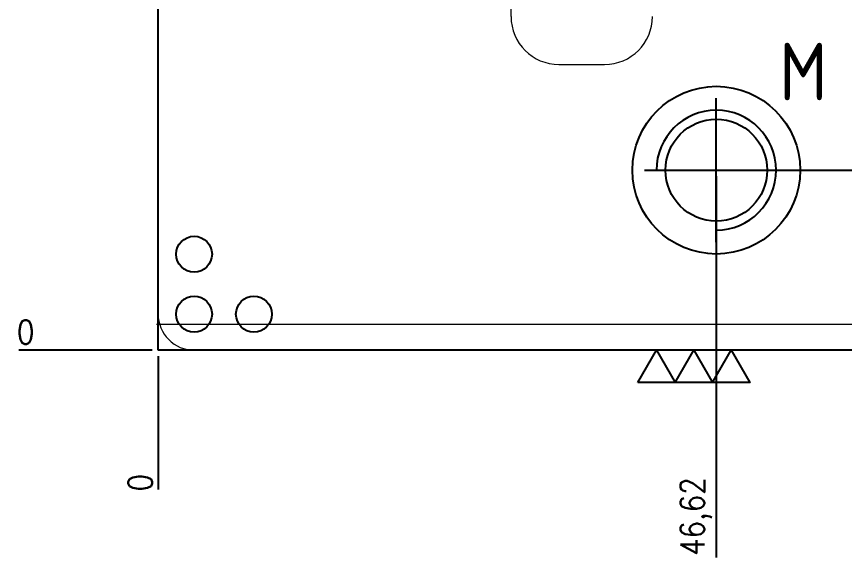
# Model space of a CAD drawing. Header units: millimetres. Extents: x 117382 to 126876, y -1151 to 1280.
# Drawn here: x 126471.2 to 126540.4, y 797.1 to 842.2 of the extents above; entities that cross this region are included whole.
import ezdxf
from ezdxf.enums import TextEntityAlignment as Align

# ---------------------------------------------------------------- set-up
doc = ezdxf.new("R2010")
doc.units = ezdxf.units.MM
doc.linetypes.add('CENTER', pattern=[0])
doc.linetypes.add('HIDDEN', pattern=[0])
for name, color, linetype in [('DIE_P', 2, 'Continuous'), ('DIM', 4, 'Continuous'), ('PRESS', 3, 'Continuous'), ('TEXT', 4, 'Continuous')]:
    doc.layers.add(name, color=color, linetype=linetype)
doc.styles.add('gbenor', font='gbenor.shx', dxfattribs={"bigfont": 'gbcbig.shx'})
doc.styles.get("Standard").update_dxf_attribs({"font": 'txt.shx', "width": 0.85, "bigfont": 'ctxt.shx'})
doc.dimstyles.new('T-2-WX', dxfattribs={"dimtxt": 2, "dimasz": 2, "dimexe": 0.5, "dimexo": 0.5, "dimgap": 0.5, "dimtad": 1, "dimtxsty": 'Standard', "dimblk": 'OPEN30', "dimcen": 0, "dimazin": 3, "dimtfac": 1, "dimtmove": 0, "dimatfit": 3, "dimldrblk": 'OPEN30', "dimlwd": -1, "dimlwe": -1})

# ---------------------------------------------------------------- blocks, each defined once
blk = doc.blocks.new('*u7590')
at = {"layer": 'DIE_P', "color": 2, "linetype": 'Continuous', "lineweight": 13}
for p, q in [((-15.256, -28.23), (-15.256, -20.844)), ((-11.256, -32.23), (-7.45, -32.23))]:
    blk.add_line(p, q, dxfattribs=at)
for centre, start, end in [((-11.256, -28.23), 180, 270), ((-7.45, -28.23), 270, 0)]:
    blk.add_arc(centre, 4, start, end, dxfattribs=at)
blk = doc.blocks.new('*D7666')
at = {"layer": 'Defpoints', "color": 0}
for p in [(126483.035, 814.369), (126572.535, 814.369), (126582.535, 814.369)]:
    blk.add_point(p, dxfattribs=at)
at = {"layer": 'DIM', "color": 0}
blk.add_line((126573.035, 814.369), (126584.169, 814.369), dxfattribs=at)
at = {"layer": 'DIM', "color": 0, "insert": (126583.602, 815.869), "char_height": 2, "attachment_point": 5}
blk.add_mtext('0', dxfattribs=at)
blk = doc.blocks.new('_Open30')
blk = doc.blocks.new('*D7667')
at = {"layer": 'Defpoints', "color": 0}
for p in [(126529.65, 829.389), (126582.535, 829.389), (126483.035, 814.369)]:
    blk.add_point(p, dxfattribs=at)
at = {"layer": 'DIM', "color": 0}
blk.add_line((126530.15, 829.389), (126589.592, 829.389), dxfattribs=at)
at = {"layer": 'DIM', "color": 0, "insert": (126586.314, 831.08), "char_height": 2, "attachment_point": 5}
blk.add_mtext('15,02', dxfattribs=at)
blk = doc.blocks.new('*D7668')
at = {"layer": 'Defpoints', "color": 0}
for p in [(126529.65, 861.389), (126582.535, 861.389), (126483.035, 814.369)]:
    blk.add_point(p, dxfattribs=at)
at = {"layer": 'DIM', "color": 0}
blk.add_line((126530.15, 861.389), (126589.835, 861.389), dxfattribs=at)
at = {"layer": 'DIM', "color": 0, "insert": (126586.435, 863.08), "char_height": 2, "attachment_point": 5}
blk.add_mtext('47,02', dxfattribs=at)
blk = doc.blocks.new('*D7669')
at = {"layer": 'Defpoints', "color": 0}
for p in [(126572.535, 891.369), (126582.535, 891.369), (126483.035, 814.369)]:
    blk.add_point(p, dxfattribs=at)
at = {"layer": 'DIM', "color": 0}
blk.add_line((126573.035, 891.369), (126585.788, 891.369), dxfattribs=at)
at = {"layer": 'DIM', "color": 0, "insert": (126584.411, 892.869), "char_height": 2, "attachment_point": 5}
blk.add_mtext('77', dxfattribs=at)
blk = doc.blocks.new('*D7670')
at = {"layer": 'Defpoints', "color": 0}
for p in [(126473.035, 814.369), (126483.035, 814.369), (126483.035, 814.369)]:
    blk.add_point(p, dxfattribs=at)
at = {"layer": 'DIM', "color": 0}
blk.add_line((126482.535, 814.369), (126471.402, 814.369), dxfattribs=at)
at = {"layer": 'DIM', "color": 0, "insert": (126471.969, 815.869), "char_height": 2, "attachment_point": 5}
blk.add_mtext('0', dxfattribs=at)
blk = doc.blocks.new('*D7671')
at = {"layer": 'Defpoints', "color": 0}
for p in [(126483.035, 814.369), (126572.535, 814.369), (126572.535, 804.369)]:
    blk.add_point(p, dxfattribs=at)
at = {"layer": 'DIM', "color": 0}
blk.add_line((126572.535, 813.869), (126572.535, 798.689), dxfattribs=at)
at = {"layer": 'DIM', "color": 0, "insert": (126570.845, 801.279), "char_height": 2, "attachment_point": 5, "rotation": 90}
blk.add_mtext('89,5', dxfattribs=at)
blk = doc.blocks.new('*D7672')
at = {"layer": 'Defpoints', "color": 0}
for p in [(126529.65, 829.389), (126483.035, 814.369), (126529.65, 804.369)]:
    blk.add_point(p, dxfattribs=at)
at = {"layer": 'DIM', "color": 0}
for p, q in [((126529.65, 828.889), (126529.65, 812.369)), ((126529.65, 812.369), (126529.65, 808.369)), ((126529.65, 808.369), (126529.65, 797.069))]:
    blk.add_line(p, q, dxfattribs=at)
at = {"layer": 'DIM', "color": 0, "insert": (126527.96, 800.469), "char_height": 2, "attachment_point": 5, "rotation": 90}
blk.add_mtext('46,62', dxfattribs=at)
blk = doc.blocks.new('*D7673')
at = {"layer": 'Defpoints', "color": 0}
for p in [(126483.035, 814.369), (126483.035, 814.369), (126483.035, 804.369)]:
    blk.add_point(p, dxfattribs=at)
at = {"layer": 'DIM', "color": 0}
blk.add_line((126483.035, 813.869), (126483.035, 802.736), dxfattribs=at)
at = {"layer": 'DIM', "color": 0, "insert": (126481.535, 803.303), "char_height": 2, "attachment_point": 5, "rotation": 90}
blk.add_mtext('0', dxfattribs=at)
blk = doc.blocks.new('*D7674')
at = {"layer": 'Defpoints', "color": 0}
for p in [(126572.535, 901.369), (126572.535, 891.369), (126483.035, 814.369)]:
    blk.add_point(p, dxfattribs=at)
at = {"layer": 'DIM', "color": 0}
blk.add_line((126572.535, 891.869), (126572.535, 907.05), dxfattribs=at)
at = {"layer": 'DIM', "color": 0, "insert": (126570.845, 904.46), "char_height": 2, "attachment_point": 5, "rotation": 90}
blk.add_mtext('89,5', dxfattribs=at)
blk = doc.blocks.new('*D7675')
at = {"layer": 'Defpoints', "color": 0}
for p in [(126529.65, 901.369), (126529.65, 861.389), (126483.035, 814.369)]:
    blk.add_point(p, dxfattribs=at)
at = {"layer": 'DIM', "color": 0}
for p, q in [((126529.65, 897.369), (126529.65, 908.669)), ((126529.65, 893.369), (126529.65, 897.369)), ((126529.65, 861.889), (126529.65, 893.369))]:
    blk.add_line(p, q, dxfattribs=at)
at = {"layer": 'DIM', "color": 0, "insert": (126527.96, 905.269), "char_height": 2, "attachment_point": 5, "rotation": 90}
blk.add_mtext('46,62', dxfattribs=at)

msp = doc.modelspace()

# ---------------------------------------------------------------- linework, layer by layer
at = {"layer": 'DIE_P', "linetype": 'CENTER'}
for p, q in [((126529.65, 823.389), (126529.65, 835.389)), ((126523.65, 829.389), (126535.65, 829.389))]:
    msp.add_line(p, q, dxfattribs=at)
at = {"layer": 'DIE_P', "lineweight": 15}
msp.add_line((126568.489, 816.495, 0), (126482.896, 816.495, 0), dxfattribs=at)
at = {"layer": 'DIE_P', "color": 1, "linetype": 'Continuous', "lineweight": 15}
msp.add_lwpolyline([(126570.535, 891.369), (126485.036, 891.369, 0.414214), (126483.036, 889.369), (126483.036, 817.369, 0.414214), (126486.036, 814.369), (126565.121, 814.369, 0.198912), (126567.242, 815.248), (126571.657, 819.662, 0.198912), (126572.535, 821.784), (126572.535, 889.369, 0.414214)], format="xyb", close=True, dxfattribs=at)
at = {"layer": 'DIE_P', "linetype": 'Continuous'}
msp.add_circle((126529.65, 829.389), 7, dxfattribs=at)
at = {"layer": 'DIE_P'}
msp.add_circle((126529.65, 829.389), 4.25, dxfattribs=at)
msp.add_arc((126529.65, 829.389), 5, 270, 180, dxfattribs=at)
at = {"layer": 'PRESS', "color": 8, "linetype": 'HIDDEN'}
msp.add_lwpolyline([(126483.035, 814.369), (126483.035, 891.369), (126572.535, 891.369), (126572.535, 814.369)], close=True, dxfattribs=at)
at = {"layer": 'TEXT'}
msp.add_lwpolyline([(126523.109, 811.669), (126524.668, 814.369), (126526.226, 811.669), (126527.785, 814.369), (126529.344, 811.669), (126530.903, 814.369), (126532.462, 811.669), (126523.109, 811.669)], close=True, dxfattribs=at)
at = {"layer": 'TEXT', "color": 4}
for centre in [(126486.035, 822.369), (126486.035, 817.369), (126491.035, 817.369)]:
    msp.add_circle(centre, 1.5, dxfattribs=at)

# ---------------------------------------------------------------- block references
at = {"layer": 'TEXT'}
msp.add_blockref('*u7590', (126527.765, 870.441), dxfattribs=at)

# ---------------------------------------------------------------- texts
at = {"layer": 'TEXT', "color": 4, "style": 'gbenor'}
msp.add_text('M', height=4.8, dxfattribs=at).set_placement((126536.913, 837.625), align=Align.MIDDLE_CENTER)

# ---------------------------------------------------------------- dimensions: what is measured, and where the dimension line sits
at = {"layer": 'DIM'}
for feature_location, offset, dtype, origin, picture, middle in [((126529.6505, 861.3895), (-0.0002, 39.98), 1, (126483.0353, 814.3695), '*D7675', (126527.9598, 905.2695)), ((126572.535, 891.369), (0, 10), 1, (126483.035, 814.369), '*D7674', (126570.845, 904.46)), ((126572.535, 891.369), (10, 0), 0, (126483.035, 814.369), '*D7669', (126584.411, 892.869)), ((126529.65, 861.389), (52.885, 0), 0, (126483.035, 814.369), '*D7668', (126586.435, 863.08)), ((126529.65, 829.389), (52.885, 0), 0, (126483.035, 814.369), '*D7667', (126586.314, 831.08)), ((126529.6505, 829.3895), (-0.0002, -25.02), 1, (126483.0353, 814.3695), '*D7672', (126527.9598, 800.4695)), ((126483.035308639, 814.369479274), (-10, 0), 0, (126483.035308639, 814.369479274), '*D7670', (126471.968641973, 815.869479274)), ((126572.535308639, 814.369479274), (10, 0), 0, (126483.035308639, 814.369479274), '*D7666', (126583.601975306, 815.869479274)), ((126483.035308639, 814.369479274), (0, -10), 1, (126483.035308639, 814.369479274), '*D7673', (126481.535308639, 803.302812608)), ((126572.535, 814.369), (0, -10), 1, (126483.035, 814.369), '*D7671', (126570.845, 801.279))]:
    dim = msp.add_ordinate_dim(feature_location=feature_location, offset=offset, dtype=dtype, origin=origin, dimstyle='T-2-WX', dxfattribs=at)
    dim.commit()
    dim.dimension.update_dxf_attribs({"geometry": picture, "text_midpoint": middle})

doc.saveas('drawing.dxf')
